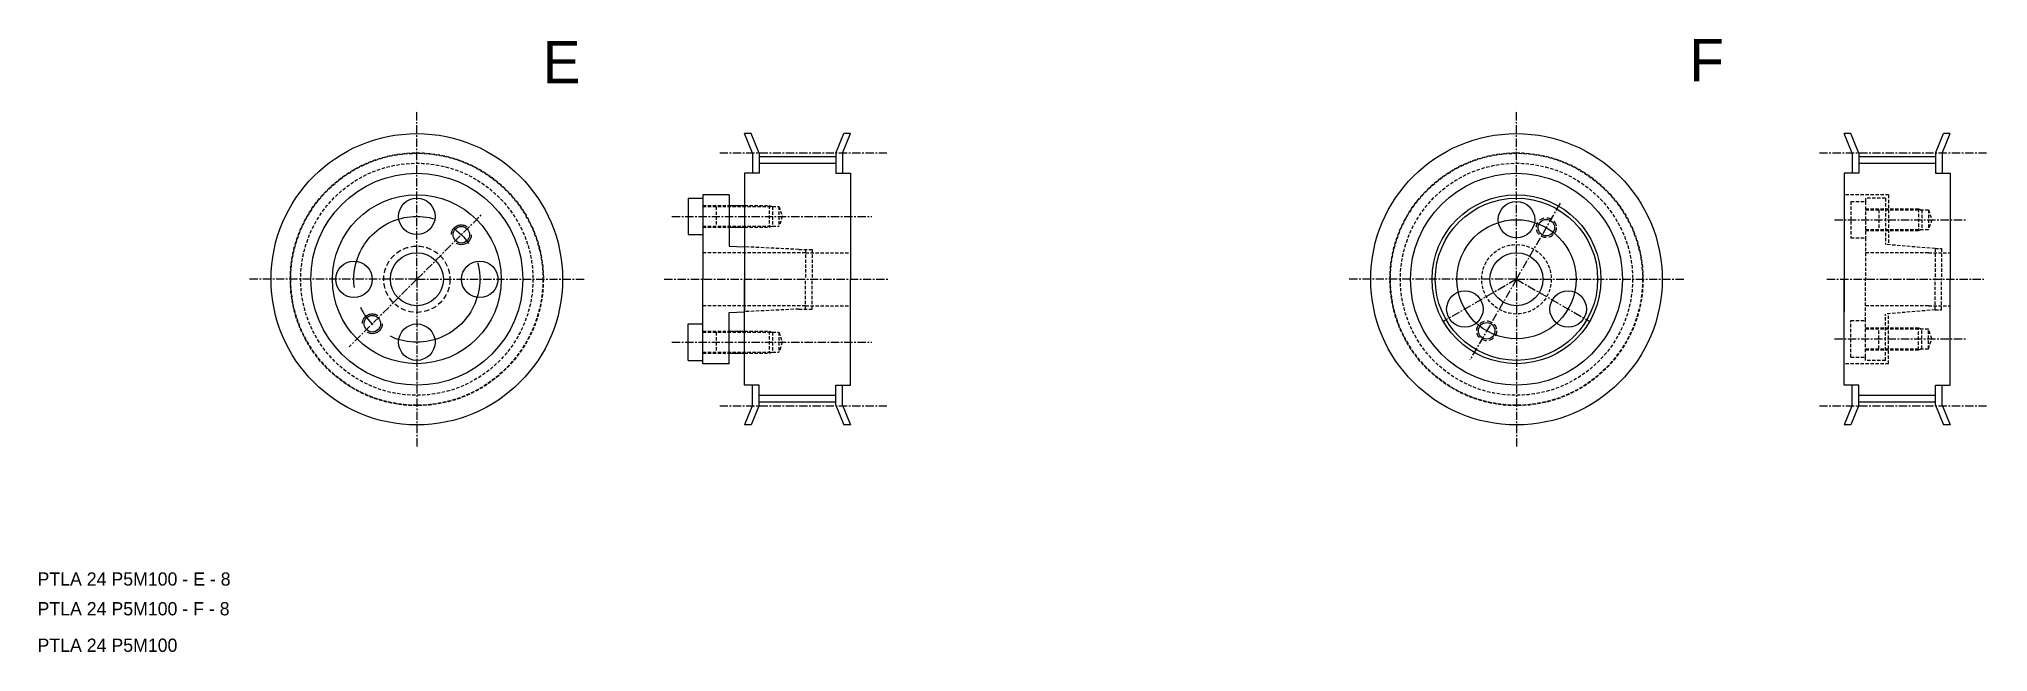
# Model space of a CAD drawing. Extents: x 567 to 861, y -43 to 50.
import ezdxf

# ---------------------------------------------------------------- set-up
doc = ezdxf.new("R2010")
doc.units = 0
doc.header["$MEASUREMENT"] = 0
for name, pattern in [('CENTER', [2, 1.25, -0.25, 0.25, -0.25]), ('CENTER2', [28.575, 19.05, -3.175, 3.175, -3.175]), ('DASHED', [0.75, 0.5, -0.25]), ('HIDDEN2', [4.7625, 3.175, -1.5875])]:
    doc.linetypes.add(name, pattern=pattern)
doc.layers.get('0').update_dxf_attribs({"linetype": 'CONTINUOUS'})
doc.layers.add('CENTER', color=1, linetype='CENTER')

msp = doc.modelspace()

# ---------------------------------------------------------------- linework, layer by layer
at = {"color": 7, "linetype": 'Continuous'}
for p, q in [((674.31, 32.8), (673.11, 35.77)), ((674.11, 35.77), (673.11, 35.77)), ((675.31, 32.8), (674.11, 35.77)), ((686.91, 32.8), (688.11, 35.77)), ((687.91, 32.8), (689.11, 35.77)), ((689.11, 35.77), (688.11, 35.77)), ((840.29, 32.8), (839.09, 35.77)), ((840.09, 35.77), (839.09, 35.77)), ((841.29, 32.8), (840.09, 35.77)), ((852.89, 32.8), (854.09, 35.77)), ((853.89, 32.8), (855.09, 35.77)), ((855.09, 35.77), (854.09, 35.77)), ((674.31, 32.8), (674.31, 29.77)), ((675.31, 32.8), (675.31, 29.77)), ((686.91, 32.8), (686.91, 29.77)), ((687.91, 32.8), (687.91, 29.77)), ((840.29, 32.8), (840.29, 29.77)), ((841.29, 32.8), (841.29, 29.77)), ((852.89, 32.8), (852.89, 29.77)), ((853.89, 32.8), (853.89, 29.77)), ((675.31, 29.77), (673.11, 29.77)), ((673.11, 29.77), (673.11, 13.77)), ((675.31, 32.3), (686.91, 32.3)), ((675.31, 31.3), (686.91, 31.3)), ((686.91, 29.77), (689.11, 29.77)), ((689.11, 29.77), (689.11, 13.77)), ((839.09, 29.77), (839.09, 13.77)), ((841.29, 29.77), (839.09, 29.77)), ((841.29, 32.3), (852.89, 32.3)), ((841.29, 31.3), (852.89, 31.3)), ((852.89, 29.77), (855.09, 29.77)), ((855.09, 29.77), (855.09, 13.77)), ((666.82, 26.52), (666.82, 26.02)), ((670.82, 26.52), (666.82, 26.52)), ((670.82, 26.52), (670.82, 19.02)), ((670.82, 26.52), (670.82, 21.27)), ((664.61, 26.02), (664.61, 20.52)), ((664.61, 26.02), (666.82, 26.02)), ((666.82, 26.02), (666.82, 20.52)), ((666.82, 26.02), (666.82, 19.02)), ((670.82, 24.92), (673.11, 24.92)), ((670.82, 21.62), (673.11, 21.62)), ((670.82, 21.27), (670.82, 18.77)), ((664.61, 20.52), (666.82, 20.52)), ((666.82, 19.02), (666.82, 13.77)), ((670.82, 18.77), (673.11, 18.67)), ((623.66, 13.77), (623.66, 13.77)), ((666.82, 8.52), (666.82, 13.77)), ((673.11, -2.23), (673.11, 13.77)), ((689.11, -2.23), (689.11, 13.77)), ((789.63, 13.77), (789.63, 13.77)), ((839.09, -2.23), (839.09, 13.77)), ((855.09, -2.23), (855.09, 13.77)), ((670.82, 8.77), (673.11, 8.87)), ((664.61, 7.02), (666.82, 7.02)), ((664.61, 1.52), (664.61, 7.02)), ((666.82, 1.52), (666.82, 8.52)), ((666.82, 1.52), (666.82, 7.02)), ((670.82, 6.27), (670.82, 8.77)), ((670.82, 1.02), (670.82, 8.52)), ((670.82, 1.02), (670.82, 6.27)), ((670.82, 5.92), (673.11, 5.92)), ((664.61, 1.52), (666.82, 1.52)), ((666.82, 1.02), (666.82, 1.52)), ((670.82, 1.02), (666.82, 1.02)), ((670.82, 2.62), (673.11, 2.62)), ((675.31, -2.23), (673.11, -2.23)), ((674.31, -5.25), (674.31, -2.23)), ((675.31, -5.25), (675.31, -2.23)), ((686.91, -5.25), (686.91, -2.23)), ((686.91, -2.23), (689.11, -2.23)), ((687.91, -5.25), (687.91, -2.23)), ((841.29, -2.23), (839.09, -2.23)), ((840.29, -5.25), (840.29, -2.23)), ((841.29, -5.25), (841.29, -2.23)), ((852.89, -5.25), (852.89, -2.23)), ((852.89, -2.23), (855.09, -2.23)), ((853.89, -5.25), (853.89, -2.23)), ((674.31, -5.25), (673.11, -8.23)), ((675.31, -5.25), (674.11, -8.23)), ((675.31, -3.76), (686.91, -3.76)), ((675.31, -4.76), (686.91, -4.76)), ((686.91, -5.25), (688.11, -8.23)), ((687.91, -5.25), (689.11, -8.23)), ((840.29, -5.25), (839.09, -8.23)), ((841.29, -5.25), (840.09, -8.23)), ((841.29, -3.76), (852.89, -3.76)), ((841.29, -4.76), (852.89, -4.76)), ((852.89, -5.25), (854.09, -8.23)), ((853.89, -5.25), (855.09, -8.23)), ((674.11, -8.23), (673.11, -8.23)), ((689.11, -8.23), (688.11, -8.23)), ((840.09, -8.23), (839.09, -8.23)), ((855.09, -8.23), (854.09, -8.23))]:
    msp.add_line(p, q, dxfattribs=at)
at = {"color": 3, "linetype": 'DASHED'}
for p, q in [((845.8, 26.52), (839.09, 26.52)), ((845.8, 26.52), (845.8, 18.98)), ((666.82, 24.92), (670.82, 24.92)), ((666.82, 24.77), (678.32, 24.77)), ((668.82, 24.77), (668.82, 21.77)), ((673.11, 24.92), (676.82, 24.92)), ((676.82, 24.92), (676.82, 21.62)), ((676.82, 24.92), (677.32, 24.77)), ((677.32, 24.77), (677.32, 21.77)), ((678.32, 24.77), (678.32, 21.77)), ((678.32, 24.77), (678.82, 23.27)), ((840.09, 25.52), (840.09, 20.02)), ((840.09, 25.52), (842.3, 25.52)), ((842.3, 26.02), (842.3, 25.52)), ((845.3, 26.02), (842.3, 26.02)), ((842.3, 25.52), (842.3, 20.02)), ((842.3, 24.42), (850.3, 24.42)), ((842.3, 24.27), (851.8, 24.27)), ((844.3, 24.27), (844.3, 21.27)), ((845.3, 26.02), (845.3, 19.02)), ((850.3, 24.42), (850.8, 24.27)), ((850.3, 24.42), (850.3, 21.12)), ((850.8, 24.27), (850.8, 21.27)), ((851.8, 24.27), (852.3, 22.77)), ((851.8, 24.27), (851.8, 21.27)), ((666.82, 21.77), (678.32, 21.77)), ((666.82, 21.62), (670.82, 21.62)), ((673.11, 21.62), (676.82, 21.62)), ((676.82, 21.62), (677.32, 21.77)), ((678.82, 23.27), (678.32, 21.77)), ((842.3, 21.27), (851.8, 21.27)), ((842.3, 21.12), (850.3, 21.12)), ((850.3, 21.12), (850.8, 21.27)), ((852.3, 22.77), (851.8, 21.27)), ((682.32, 17.77), (666.82, 17.77)), ((681.32, 18.27), (673.11, 18.67)), ((681.32, 18.27), (683.32, 18.27)), ((682.32, 18.27), (682.32, 13.77)), ((682.32, 17.77), (689.11, 17.77)), ((683.32, 18.27), (683.32, 13.77)), ((840.09, 20.02), (842.3, 20.02)), ((842.3, 20.02), (842.3, 13.77)), ((851.8, 17.77), (842.3, 17.77)), ((852.8, 18.4), (845.3, 19.02)), ((851.8, 17.77), (855.09, 17.77)), ((852.8, 18.4), (852.8, 13.77)), ((852.8, 18.4), (853.8, 18.4)), ((853.8, 18.4), (853.8, 13.77)), ((682.32, 9.27), (682.32, 13.77)), ((683.32, 9.27), (683.32, 13.77)), ((842.3, 7.52), (842.3, 13.77)), ((852.8, 9.15), (852.8, 13.77)), ((853.8, 9.15), (853.8, 13.77)), ((682.32, 9.77), (666.82, 9.77)), ((681.32, 9.27), (673.11, 8.87)), ((681.32, 9.27), (683.32, 9.27)), ((682.32, 9.77), (689.11, 9.77)), ((851.8, 9.77), (842.3, 9.77)), ((852.8, 9.15), (845.3, 8.52)), ((851.8, 9.77), (855.09, 9.77)), ((852.8, 9.15), (853.8, 9.15)), ((666.82, 5.92), (670.82, 5.92)), ((673.11, 5.92), (676.82, 5.92)), ((676.82, 5.92), (676.82, 2.62)), ((676.82, 5.92), (677.32, 5.77)), ((840.09, 7.52), (842.3, 7.52)), ((840.09, 2.02), (840.09, 7.52)), ((842.3, 2.02), (842.3, 7.52)), ((842.3, 6.42), (850.3, 6.42)), ((842.3, 6.27), (851.8, 6.27)), ((844.3, 3.27), (844.3, 6.27)), ((845.3, 1.52), (845.3, 8.52)), ((845.8, 1.02), (845.8, 8.56)), ((850.3, 6.42), (850.8, 6.27)), ((850.3, 3.12), (850.3, 6.42)), ((850.8, 3.27), (850.8, 6.27)), ((851.8, 3.27), (851.8, 6.27)), ((852.3, 4.77), (851.8, 6.27)), ((666.82, 5.77), (678.32, 5.77)), ((668.82, 5.77), (668.82, 2.77)), ((677.32, 5.77), (677.32, 2.77)), ((678.32, 5.77), (678.32, 2.77)), ((678.32, 5.77), (678.82, 4.27)), ((678.82, 4.27), (678.32, 2.77)), ((842.3, 3.27), (851.8, 3.27)), ((842.3, 3.12), (850.3, 3.12)), ((850.3, 3.12), (850.8, 3.27)), ((851.8, 3.27), (852.3, 4.77)), ((666.82, 2.77), (678.32, 2.77)), ((666.82, 2.62), (670.82, 2.62)), ((673.11, 2.62), (676.82, 2.62)), ((676.82, 2.62), (677.32, 2.77)), ((845.8, 1.02), (839.09, 1.02)), ((840.09, 2.02), (842.3, 2.02)), ((842.3, 1.52), (842.3, 2.02)), ((845.3, 1.52), (842.3, 1.52))]:
    msp.add_line(p, q, dxfattribs=at)
at = {"color": 1, "linetype": 'CENTER'}
for p, q in [((623.66, 13.77), (633.42, 23.54)), ((789.63, 13.77), (796.35, 25.4)), ((623.66, 13.77), (613.45, 3.57)), ((789.63, 13.77), (778.59, 7.4)), ((789.63, 13.77), (782.6, 1.58)), ((789.63, 13.77), (800.68, 7.4))]:
    msp.add_line(p, q, dxfattribs=at)
for p, q in [((673.11, 18.67), (673.11, 8.87)), ((839.09, 18.67), (839.09, 8.87))]:
    msp.add_line(p, q)
at = {"color": 7, "linetype": 'Continuous'}
for centre, radius in [((623.66, 13.77), 22), ((789.63, 13.77), 22), ((623.66, 13.77), 16), ((789.63, 13.77), 16)]:
    msp.add_circle(centre, radius, dxfattribs=at)
at = {"color": 1, "linetype": 'DASHED'}
for centre in [(623.66, 13.77), (789.63, 13.77)]:
    msp.add_circle(centre, 19.1, dxfattribs=at)
at = {"color": 3, "linetype": 'DASHED'}
for centre, radius in [((623.66, 13.77), 19.03), ((789.63, 13.77), 19.03), ((623.66, 13.77), 17.53), ((789.63, 13.77), 17.53), ((789.63, 13.77), 5.25)]:
    msp.add_circle(centre, radius, dxfattribs=at)
for centre, radius in [((623.66, 13.77), 12.75), ((789.63, 13.77), 12.75), ((623.66, 23.27), 2.75), ((789.63, 13.77), 12.25), ((630.37, 20.49), 1.25), ((789.63, 13.77), 9), ((623.66, 13.77), 4), ((789.63, 13.77), 4), ((614.16, 13.77), 2.75), ((633.16, 13.77), 2.75), ((616.94, 7.05), 1.25), ((623.66, 4.27), 2.75)]:
    msp.add_circle(centre, radius)
at = {"ltscale": 0.25}
for centre, radius in [((789.63, 22.77), 2.75), ((794.13, 21.57), 1.25), ((781.84, 9.27), 2.75), ((797.43, 9.27), 2.75), ((785.13, 5.98), 1.25)]:
    msp.add_circle(centre, radius, dxfattribs=at)
at = {"color": 1, "linetype": 'CENTER2'}
msp.add_circle((623.66, 13.77), 9.5, dxfattribs=at)
at = {"color": 3, "linetype": 'HIDDEN2'}
for centre in [(630.37, 20.49), (616.94, 7.05)]:
    msp.add_circle(centre, 1.5, dxfattribs=at)
at = {"color": 3, "linetype": 'HIDDEN2', "ltscale": 0.25}
for centre, radius in [((794.13, 21.57), 1.5), ((623.66, 13.77), 5), ((785.13, 5.98), 1.5)]:
    msp.add_circle(centre, radius, dxfattribs=at)
at = {"layer": 'CENTER', "color": 1, "linetype": 'CENTER'}
for p, q in [((623.66, 13.77), (623.66, 39.27)), ((789.63, 13.77), (789.63, 39.27)), ((669.37, 32.87), (694.82, 32.87)), ((835.34, 32.87), (860.8, 32.87)), ((662.16, 23.27), (692.32, 23.27)), ((837.63, 22.77), (857.66, 22.77)), ((623.66, 13.77), (598.16, 13.77)), ((623.66, 13.77), (649.16, 13.77)), ((623.66, 13.77), (623.66, -11.73)), ((661, 13.77), (694.82, 13.77)), ((789.63, 13.77), (764.13, 13.77)), ((789.63, 13.77), (789.63, -11.73)), ((789.63, 13.77), (815.13, 13.77)), ((836.48, 13.77), (860.16, 13.77)), ((662.16, 4.27), (692.32, 4.27)), ((837.63, 4.77), (857.66, 4.77)), ((669.37, -5.33), (694.82, -5.33)), ((835.34, -5.33), (860.8, -5.33))]:
    msp.add_line(p, q, dxfattribs=at)

# ---------------------------------------------------------------- texts
at = {"color": 7, "linetype": 'Continuous'}
for s, p in [('PTLA 24 P5M100 - E - 8', (566.41, -32.5)), ('PTLA 24 P5M100 - F - 8', (566.41, -36.99)), ('PTLA 24 P5M100', (566.41, -42.5))]:
    msp.add_text(s, height=2, dxfattribs=at).set_placement(p)
at = {"char_height": 6.4, "attachment_point": 1}
for s, insert, width in [('F', (815.73, 50.06), 10.8232), ('E', (642.64, 49.77), 17.3965)]:
    msp.add_mtext(s, dxfattribs=dict(at, insert=insert, width=width))

doc.saveas('drawing.dxf')
